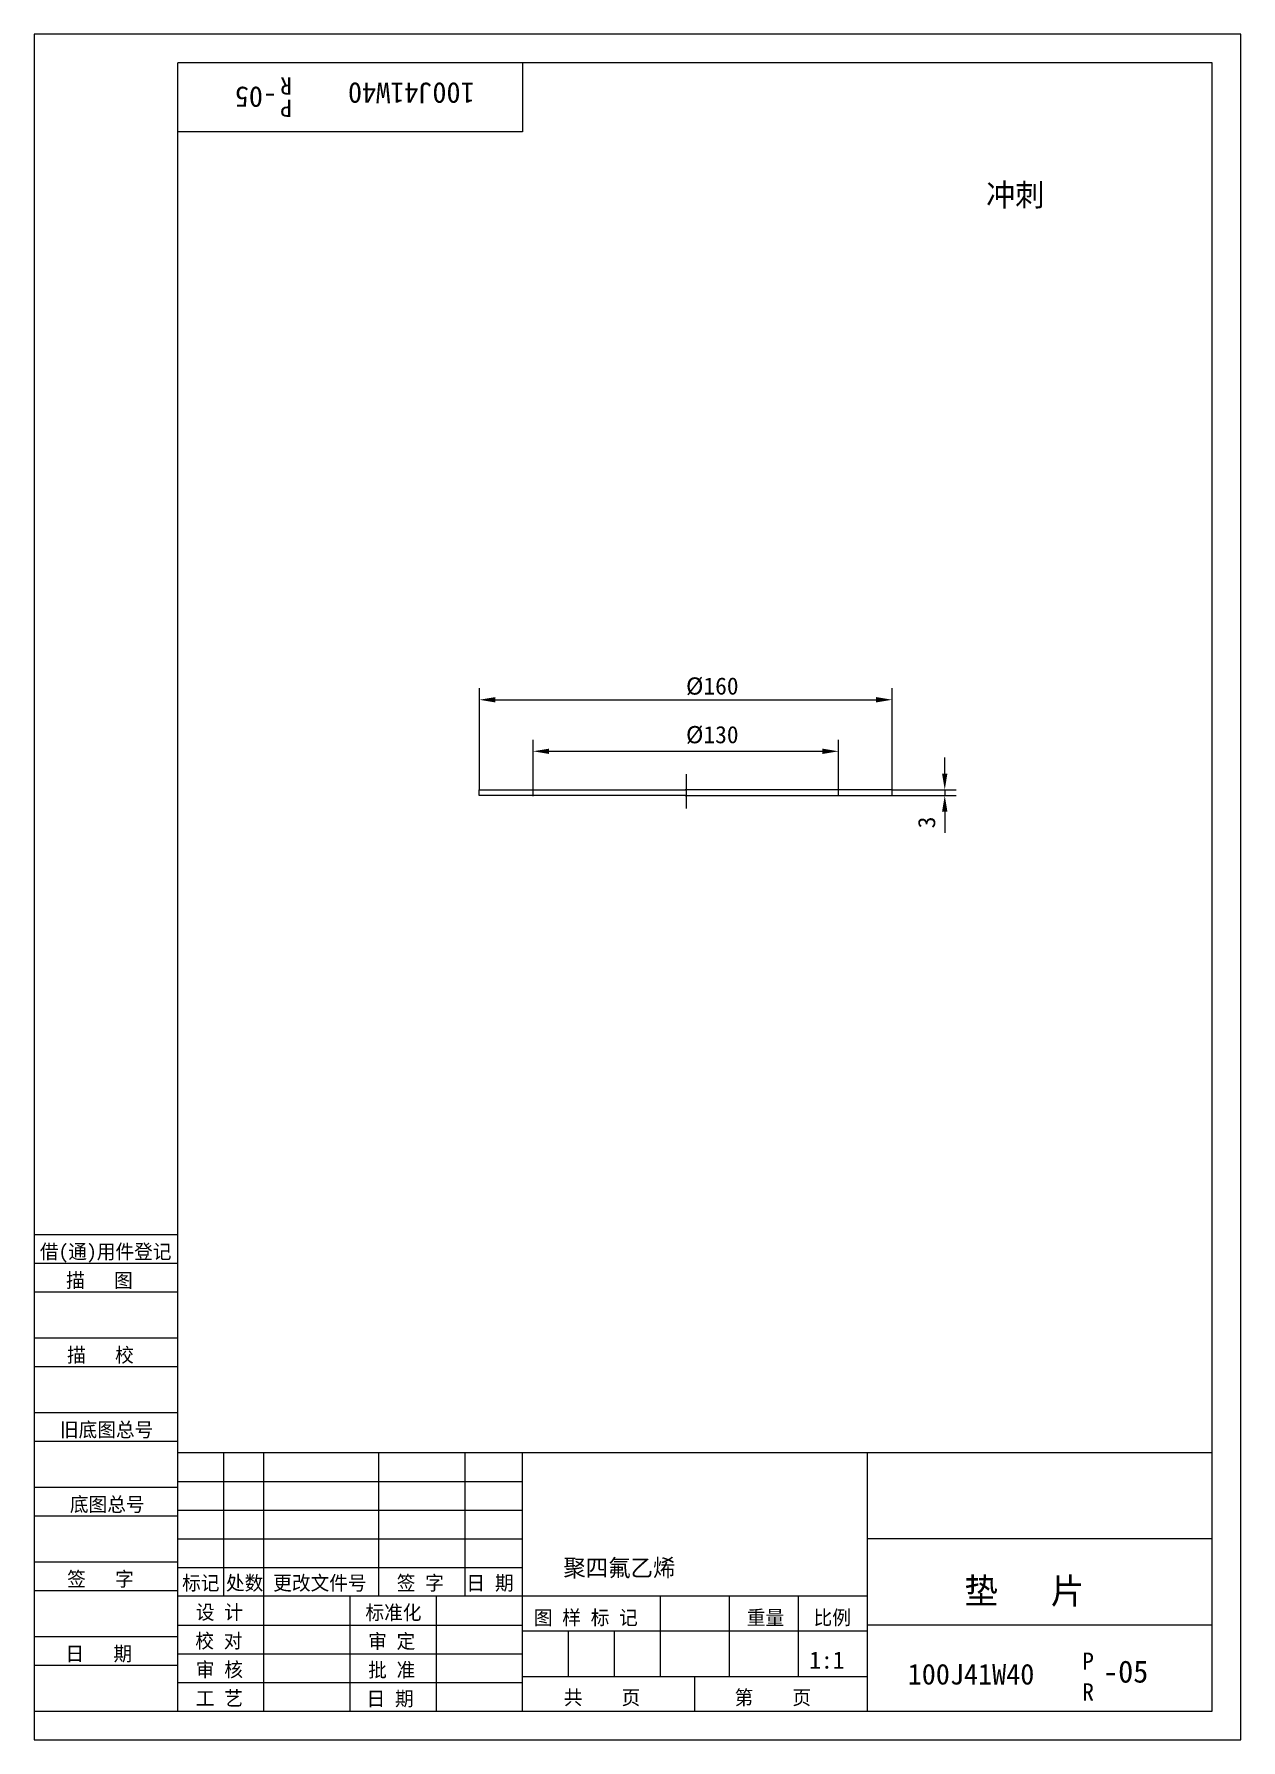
# Model space of a CAD drawing. Header units: metres. Extents: x 0 to 210, y 0 to 297.
import ezdxf

# ---------------------------------------------------------------- set-up
doc = ezdxf.new("R2010")
doc.units = ezdxf.units.M
for name, color, linetype in [('C', 6, 'Continuous'), ('D', 1, 'Continuous'), ('FL', 5, 'Continuous'), ('T', 7, 'Continuous'), ('TL', 4, 'Continuous')]:
    doc.layers.add(name, color=color, linetype=linetype)

# ---------------------------------------------------------------- blocks, each defined once
blk = doc.blocks.new('TUKUN4')
at = {"layer": 'FL'}
for p, q in [((0, 297), (0, 0)), ((210, 297), (0, 297)), ((210, 0), (210, 297)), ((0, 78), (25, 78)), ((0, 70), (25, 70)), ((0, 65), (25, 65)), ((0, 57), (25, 57)), ((0, 52), (25, 52)), ((33, 25), (33, 50)), ((40, 5), (40, 50)), ((60, 25), (60, 50)), ((75, 25), (75, 50)), ((25, 45), (85, 45)), ((0, 44), (25, 44)), ((0, 39), (25, 39)), ((25, 40), (85, 40)), ((25, 35), (85, 35)), ((0, 31), (25, 31)), ((25, 30), (85, 30)), ((0, 26), (25, 26)), ((70, 5), (70, 25)), ((0, 18), (25, 18)), ((25, 20), (85, 20)), ((25, 15), (85, 15)), ((0, 13), (25, 13)), ((25, 10), (85, 10)), ((0, 0), (210, 0))]:
    blk.add_line(p, q, dxfattribs=at)
at = {"layer": 'TL'}
for p, q in [((25, 5), (25, 292)), ((205, 292), (25, 292)), ((85, 292), (85, 280)), ((205, 5), (205, 292)), ((85, 280), (25, 280)), ((0, 88), (25, 88)), ((0, 83), (25, 83)), ((205, 50), (25, 50)), ((85, 5), (85, 50)), ((145, 5), (145, 50)), ((205, 35), (145, 35)), ((145, 25), (25, 25)), ((55, 5), (55, 25)), ((109, 11), (109, 25)), ((121, 11), (121, 25)), ((133, 11), (133, 25)), ((85, 19), (145, 19)), ((93, 11), (93, 19)), ((101, 11), (101, 19)), ((205, 20), (145, 20)), ((145, 11), (85, 11)), ((115, 5), (115, 11)), ((0, 5), (205, 5))]:
    blk.add_line(p, q, dxfattribs=at)
at = {"layer": 'T'}
for s, p in [('借(通)用件登记', (1, 83.76)), ('描   图', (5.56, 78.76)), ('描   校', (5.74, 65.76)), ('旧底图总号', (4.49, 52.76)), ('底图总号', (6.22, 39.76)), ('签   字', (5.74, 26.76)), ('标记', (25.75, 26.07)), ('处数', (33.38, 26.07)), ('更改文件号', (41.61, 26.07)), ('签 字', (63.1, 26.07)), ('日 期', (75.23, 26.07)), ('设 计', (28.14, 20.99)), ('标准化', (57.65, 20.93)), ('图 样 标 记', (86.95, 20.04)), ('重量', (124.03, 20.04)), ('比例', (135.64, 20.04)), ('校 对', (28.05, 15.99)), ('审 定', (58.13, 15.93)), ('日   期', (5.45, 13.76)), ('审 核', (28.14, 10.99)), ('批 准', (58.13, 10.93)), ('共    页', (92.18, 6.13)), ('第    页', (121.9, 6.13)), ('工 艺', (28.14, 5.99)), ('日 期', (57.84, 5.93))]:
    blk.add_text(s, height=2.5, dxfattribs=at).set_placement(p)

msp = doc.modelspace()

# ---------------------------------------------------------------- linework, layer by layer
at = {"layer": 'C'}
msp.add_line((113.47, 168.14), (113.47, 162.15), dxfattribs=at)
at = {"layer": 'D'}
for p, q in [((77.48, 165.34), (77.48, 183.1)), ((149.31, 165.34), (149.31, 183.1)), ((80.28, 181.1), (146.51, 181.1)), ((86.82, 165.34), (86.82, 174.13)), ((139.98, 165.34), (139.98, 174.13)), ((89.62, 172.13), (137.18, 172.13)), ((158.47, 168.23), (158.47, 171.03)), ((149.31, 165.43), (160.47, 165.43)), ((149.31, 164.43), (160.47, 164.43)), ((158.47, 165.43), (158.47, 164.43)), ((158.47, 161.63), (158.47, 158.83)), ((158.47, 158.83), (158.47, 157.91))]:
    msp.add_line(p, q, dxfattribs=at)
for points in [[(80.28, 181.57), (80.28, 180.63), (77.48, 181.1)], [(146.51, 181.57), (146.51, 180.63), (149.31, 181.1)], [(89.62, 172.59), (89.62, 171.66), (86.82, 172.13)], [(137.18, 172.59), (137.18, 171.66), (139.98, 172.13)], [(158, 168.23), (158.93, 168.23), (158.47, 165.43)], [(158, 161.63), (158.93, 161.63), (158.47, 164.43)]]:
    msp.add_solid(points, dxfattribs=at)
at = {"layer": 'TL'}
for p, q in [((77.47, 165.43), (87.22, 165.43)), ((77.47, 164.43), (77.47, 165.43)), ((87.22, 164.43), (77.47, 164.43)), ((86.82, 164.34), (86.82, 165.34)), ((87.22, 165.43), (113.47, 165.43)), ((113.47, 164.43), (87.22, 164.43)), ((139.56, 165.43), (113.31, 165.43)), ((113.31, 164.43), (139.56, 164.43)), ((149.31, 165.43), (139.56, 165.43)), ((139.56, 164.43), (149.31, 164.43)), ((139.97, 164.34), (139.97, 165.34)), ((149.31, 164.43), (149.31, 165.43))]:
    msp.add_line(p, q, dxfattribs=at)

# ---------------------------------------------------------------- block references
at = {"layer": 'D'}
msp.add_blockref('TUKUN4', (0, 0), dxfattribs=at)

# ---------------------------------------------------------------- texts
for s, height, rotation, p in [('R', 3, 180, (44.87, 289.46)), ('100J41W40', 3.6, 180, (76.66, 288.55)), ('-05', 3.6, 180, (42.27, 287.84)), ('P', 3, 180, (44.87, 285.59)), ('3', 3, 90, (156.81, 158.72))]:
    msp.add_text(s, height=height, rotation=rotation, dxfattribs=at).set_placement(p)
for s, height, p in [('冲刺', 3.9, (165.67, 267.06)), ('%%c160', 3, (113.44, 182)), ('%%c130', 3, (113.44, 173.53)), ('聚四氟乙烯', 3, (92.09, 28.46)), ('垫   片', 4.5, (161.88, 23.68)), ('1:1', 3, (134.89, 12.4)), ('P', 3, (182.39, 12.2)), ('100J41W40', 3.6, (152.02, 9.64)), ('-05', 3.85, (186.03, 9.97)), ('R', 3, (182.39, 6.85))]:
    msp.add_text(s, height=height, dxfattribs=at).set_placement(p)

doc.saveas('drawing.dxf')
